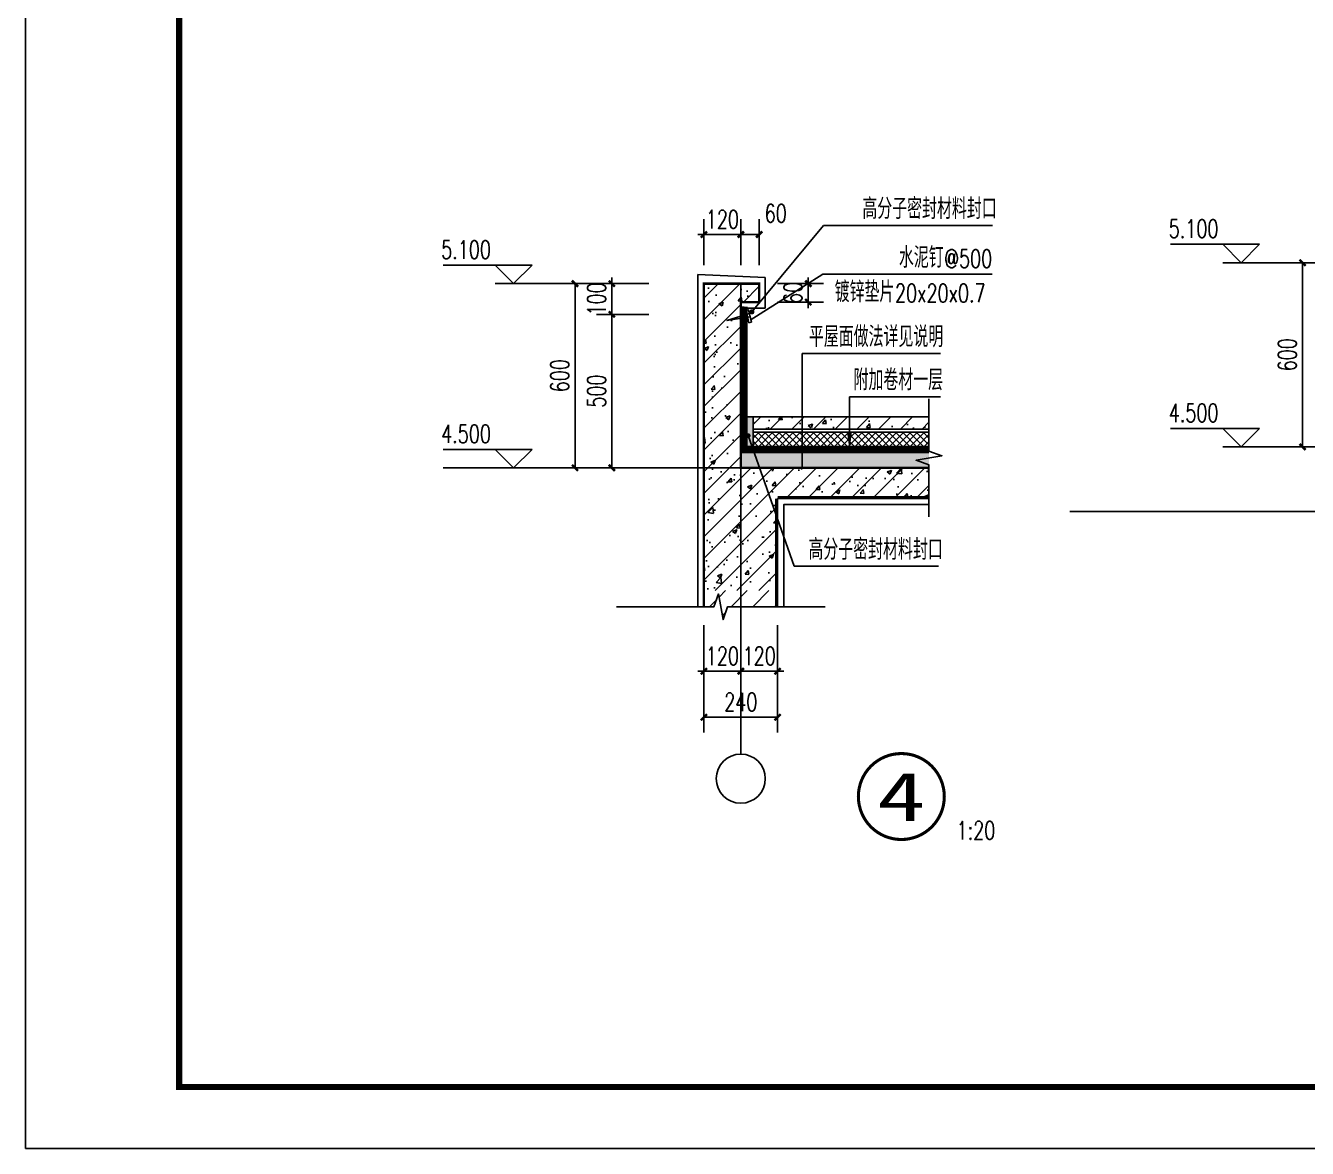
# Model space of a CAD drawing. Header units: millimetres. Extents: x 4279522 to 4437387, y 18981343 to 19528009.
# Drawn here: x 4422232 to 4426408, y 18983069 to 18986727 of the extents above; entities that cross this region are included whole.
import ezdxf
from ezdxf.enums import TextEntityAlignment as Align

# ---------------------------------------------------------------- set-up
doc = ezdxf.new("R2010")
doc.units = ezdxf.units.MM
doc.header["$LTSCALE"] = 1000
doc.header["$MEASUREMENT"] = 0
doc.linetypes.add('DASH', pattern=[0.35, 0.25, -0.1])
doc.linetypes.add('DOTE', pattern=[2.42, 2, -0.2, 0.02, -0.2])
doc.layers.get('Defpoints').update_dxf_attribs({"color": 1})
for name, color, linetype in [('0 - 填充', 251, 'Continuous'), ('AXIS', 145, 'Continuous'), ('AXIS_TEXT', 7, 'Continuous'), ('DIM_ELEV', 3, 'Continuous'), ('DIM_IDEN', 171, 'Continuous'), ('DIM_SYMB', 165, 'Continuous'), ('DOTE', 250, 'DOTE'), ('PUB_DIM', 161, 'Continuous'), ('PUB_TEXT', 7, 'Continuous'), ('PUB_WALL', 9, 'Continuous'), ('S_WALL', 11, 'Continuous'), ('SURFACE', 6, 'Continuous'), ('TK', 4, 'Continuous'), ('剖面线', 7, 'Continuous'), ('填充', 8, 'Continuous'), ('立面线条', 7, 'Continuous')]:
    doc.layers.add(name, color=color, linetype=linetype)
doc.styles.add('_TCH_DIM', font='SIMPLEX', dxfattribs={"bigfont": 'GBCBIG'})
doc.styles.add('_TCH_DIM_T3', font='SIMPLEX', dxfattribs={"width": 0.705882, "bigfont": 'GBCBIG'})
doc.styles.add('_TCH_LABEL', font='COMPLEX', dxfattribs={"bigfont": 'GBCBIG'})
doc.styles.add('COMPLEX', font='COMPLEX')
doc.styles.add('HT', font='simhei.ttf', dxfattribs={"width": 0.7})
doc.dimstyles.new('_TCH_ARCH&&20', dxfattribs={"dimtxt": 59.5, "dimasz": 20, "dimexe": 50, "dimexo": 60, "dimgap": 20, "dimtad": 1, "dimdec": 0, "dimzin": 0, "dimdsep": 46, "dimtxsty": '_TCH_DIM_T3', "dimblk": 'ARCHTICK', "dimcen": 0.09, "dimclrt": 7, "dimazin": 2, "dimtfac": 1, "dimtdec": 0, "dimtix": 1, "dimtmove": 2, "dimatfit": 3, "dimfxl": 0, "dimtolj": 1, "dimtzin": 0, "dimarcsym": 0})

# ---------------------------------------------------------------- blocks, each defined once
blk = doc.blocks.new('A$C2F155950')
blk.add_lwpolyline([(381, 144), (0, 117), (381, 91)])
blk.add_lwpolyline([(381, 0), (339, 0), (339, 204), (381, 204)], close=True)
at = {"layer": '填充', "const_width": 42.3}
blk.add_lwpolyline([(448, 162, -1), (406, 162, -1)], format="xyb", close=True, dxfattribs=at)
blk = doc.blocks.new('GeYuanFrame_10541767', base_point=(18.76, 4.34))
at = {"layer": 'TK'}
blk.add_lwpolyline([(18.76, 424.34), (612.76, 424.34), (612.76, 4.34), (18.76, 4.34), (18.76, 424.34)], dxfattribs=at)
at = {"layer": 'TK', "const_width": 1}
blk.add_lwpolyline([(602.76, 414.34), (43.76, 414.34), (43.76, 14.34), (602.76, 14.34)], close=True, dxfattribs=at)
blk = doc.blocks.new('_ArchTick')
at = {"color": 0, "linetype": 'ByBlock', "const_width": 0.4}
blk.add_lwpolyline([(-0.5, -0.5), (0.5, 0.5)], dxfattribs=at)
blk = doc.blocks.new('*D100')
at = {"layer": 'Defpoints', "color": 0}
for p in [(4424141.8, 18985786.4), (4424321.8, 18985786.4), (4424321.8, 18985286.4)]:
    blk.add_point(p, dxfattribs=at)
at = {"layer": 'PUB_DIM', "color": 0, "lineweight": -2}
for p, q in [((4424261.8, 18985786.4), (4424091.8, 18985786.4)), ((4424141.8, 18985286.4), (4424141.8, 18985786.4)), ((4424261.8, 18985286.4), (4424091.8, 18985286.4))]:
    blk.add_line(p, q, dxfattribs=at)
at = {"layer": 'PUB_DIM', "color": 0, "lineweight": -2, "xscale": 20, "yscale": 20, "zscale": 20}
for p, rotation in [((4424141.8, 18985786.4), 90), ((4424141.8, 18985286.4), 270)]:
    blk.add_blockref('_ArchTick', p, dxfattribs=dict(at, rotation=rotation))
at = {"layer": 'PUB_DIM', "color": 7, "insert": (4424092.1, 18985536.4), "char_height": 59.5, "attachment_point": 5, "rotation": 90, "style": '_TCH_DIM_T3'}
blk.add_mtext('\\A1;500', dxfattribs=at)
blk = doc.blocks.new('*D101')
at = {"layer": 'Defpoints', "color": 0}
for p in [(4424141.8, 18985886.4), (4424321.8, 18985886.4), (4424321.8, 18985786.4)]:
    blk.add_point(p, dxfattribs=at)
at = {"layer": 'PUB_DIM', "color": 0, "lineweight": -2}
for p, q in [((4424141.8, 18985886.4), (4424141.8, 18985906.4)), ((4424261.8, 18985886.4), (4424091.8, 18985886.4)), ((4424141.8, 18985786.4), (4424141.8, 18985886.4)), ((4424261.8, 18985786.4), (4424091.8, 18985786.4)), ((4424141.8, 18985786.4), (4424141.8, 18985766.4))]:
    blk.add_line(p, q, dxfattribs=at)
at = {"layer": 'PUB_DIM', "color": 0, "lineweight": -2, "xscale": 20, "yscale": 20, "zscale": 20}
for p, rotation in [((4424141.8, 18985886.4), 270), ((4424141.8, 18985786.4), 90)]:
    blk.add_blockref('_ArchTick', p, dxfattribs=dict(at, rotation=rotation))
at = {"layer": 'PUB_DIM', "color": 7, "insert": (4424092.1, 18985836.4), "char_height": 59.5, "attachment_point": 5, "rotation": 90, "style": '_TCH_DIM_T3'}
blk.add_mtext('\\A1;100', dxfattribs=at)
blk = doc.blocks.new('*D102')
at = {"layer": 'Defpoints', "color": 0}
for p in [(4424441.8, 18984833.8), (4424681.8, 18984833.8), (4424681.8, 18984473.8)]:
    blk.add_point(p, dxfattribs=at)
at = {"layer": 'PUB_DIM', "color": 0, "lineweight": -2}
for p, q in [((4424441.8, 18984773.8), (4424441.8, 18984423.8)), ((4424681.8, 18984773.8), (4424681.8, 18984423.8)), ((4424441.8, 18984473.8), (4424681.8, 18984473.8))]:
    blk.add_line(p, q, dxfattribs=at)
at = {"layer": 'PUB_DIM', "color": 0, "lineweight": -2, "xscale": 20, "yscale": 20, "zscale": 20, "rotation": 180}
blk.add_blockref('_ArchTick', (4424441.8, 18984473.8), dxfattribs=at)
at = {"layer": 'PUB_DIM', "color": 0, "lineweight": -2, "xscale": 20, "yscale": 20, "zscale": 20}
blk.add_blockref('_ArchTick', (4424681.8, 18984473.8), dxfattribs=at)
at = {"layer": 'PUB_DIM', "color": 7, "insert": (4424561.8, 18984523.5), "char_height": 59.5, "attachment_point": 5, "style": '_TCH_DIM_T3'}
blk.add_mtext('\\A1;240', dxfattribs=at)
blk = doc.blocks.new('*D103')
at = {"layer": 'Defpoints', "color": 0}
for p in [(4424441.8, 18984833.8), (4424561.8, 18984833.8), (4424561.8, 18984623.8)]:
    blk.add_point(p, dxfattribs=at)
at = {"layer": 'PUB_DIM', "color": 0, "lineweight": -2}
for p, q in [((4424441.8, 18984773.8), (4424441.8, 18984573.8)), ((4424561.8, 18984773.8), (4424561.8, 18984573.8)), ((4424441.8, 18984623.8), (4424421.8, 18984623.8)), ((4424441.8, 18984623.8), (4424561.8, 18984623.8)), ((4424561.8, 18984623.8), (4424581.8, 18984623.8))]:
    blk.add_line(p, q, dxfattribs=at)
at = {"layer": 'PUB_DIM', "color": 0, "lineweight": -2, "xscale": 20, "yscale": 20, "zscale": 20}
blk.add_blockref('_ArchTick', (4424441.8, 18984623.8), dxfattribs=at)
at = {"layer": 'PUB_DIM', "color": 0, "lineweight": -2, "xscale": 20, "yscale": 20, "zscale": 20, "rotation": 180}
blk.add_blockref('_ArchTick', (4424561.8, 18984623.8), dxfattribs=at)
at = {"layer": 'PUB_DIM', "color": 7, "insert": (4424501.8, 18984673.5), "char_height": 59.5, "attachment_point": 5, "style": '_TCH_DIM_T3'}
blk.add_mtext('\\A1;120', dxfattribs=at)
blk = doc.blocks.new('*D104')
at = {"layer": 'Defpoints', "color": 0}
for p in [(4424561.8, 18984833.8), (4424681.8, 18984833.8), (4424681.8, 18984623.8)]:
    blk.add_point(p, dxfattribs=at)
at = {"layer": 'PUB_DIM', "color": 0, "lineweight": -2}
for p, q in [((4424561.8, 18984773.8), (4424561.8, 18984573.8)), ((4424681.8, 18984773.8), (4424681.8, 18984573.8)), ((4424561.8, 18984623.8), (4424541.8, 18984623.8)), ((4424561.8, 18984623.8), (4424681.8, 18984623.8)), ((4424681.8, 18984623.8), (4424701.8, 18984623.8))]:
    blk.add_line(p, q, dxfattribs=at)
at = {"layer": 'PUB_DIM', "color": 0, "lineweight": -2, "xscale": 20, "yscale": 20, "zscale": 20}
blk.add_blockref('_ArchTick', (4424561.8, 18984623.8), dxfattribs=at)
at = {"layer": 'PUB_DIM', "color": 0, "lineweight": -2, "xscale": 20, "yscale": 20, "zscale": 20, "rotation": 180}
blk.add_blockref('_ArchTick', (4424681.8, 18984623.8), dxfattribs=at)
at = {"layer": 'PUB_DIM', "color": 7, "insert": (4424621.8, 18984673.5), "char_height": 59.5, "attachment_point": 5, "style": '_TCH_DIM_T3'}
blk.add_mtext('\\A1;120', dxfattribs=at)
blk = doc.blocks.new('*D105')
at = {"layer": 'Defpoints', "color": 0}
for p in [(4424021.8, 18985886.4), (4424321.8, 18985886.4), (4424321.8, 18985286.4)]:
    blk.add_point(p, dxfattribs=at)
at = {"layer": 'PUB_DIM', "color": 0, "lineweight": -2}
for p, q in [((4424261.8, 18985886.4), (4423971.8, 18985886.4)), ((4424021.8, 18985286.4), (4424021.8, 18985886.4)), ((4424261.8, 18985286.4), (4423971.8, 18985286.4))]:
    blk.add_line(p, q, dxfattribs=at)
at = {"layer": 'PUB_DIM', "color": 0, "lineweight": -2, "xscale": 20, "yscale": 20, "zscale": 20}
for p, rotation in [((4424021.8, 18985886.4), 90), ((4424021.8, 18985286.4), 270)]:
    blk.add_blockref('_ArchTick', p, dxfattribs=dict(at, rotation=rotation))
at = {"layer": 'PUB_DIM', "color": 7, "insert": (4423972.1, 18985586.4), "char_height": 59.5, "attachment_point": 5, "rotation": 90, "style": '_TCH_DIM_T3'}
blk.add_mtext('\\A1;600', dxfattribs=at)
blk = doc.blocks.new('*D106')
at = {"layer": 'Defpoints', "color": 0}
for p in [(4424621.8, 18985886.4), (4424781.8, 18985886.4), (4424621.8, 18985826.4)]:
    blk.add_point(p, dxfattribs=at)
at = {"layer": 'PUB_DIM', "color": 0, "lineweight": -2}
for p, q in [((4424781.8, 18985886.4), (4424781.8, 18985906.4)), ((4424681.8, 18985886.4), (4424831.8, 18985886.4)), ((4424781.8, 18985826.4), (4424781.8, 18985886.4)), ((4424681.8, 18985826.4), (4424831.8, 18985826.4)), ((4424781.8, 18985826.4), (4424781.8, 18985806.4))]:
    blk.add_line(p, q, dxfattribs=at)
at = {"layer": 'PUB_DIM', "color": 0, "lineweight": -2, "xscale": 20, "yscale": 20, "zscale": 20}
for p, rotation in [((4424781.8, 18985886.4), 270), ((4424781.8, 18985826.4), 90)]:
    blk.add_blockref('_ArchTick', p, dxfattribs=dict(at, rotation=rotation))
at = {"layer": 'PUB_DIM', "color": 7, "insert": (4424732.1, 18985856.4), "char_height": 59.5, "attachment_point": 5, "rotation": 90, "style": '_TCH_DIM_T3'}
blk.add_mtext('\\A1;60', dxfattribs=at)
blk = doc.blocks.new('*D107')
at = {"layer": 'Defpoints', "color": 0}
for p in [(4424561.8, 18986046.4), (4424441.8, 18985886.4), (4424561.8, 18985886.4)]:
    blk.add_point(p, dxfattribs=at)
at = {"layer": 'PUB_DIM', "color": 0, "lineweight": -2}
for p, q in [((4424441.8, 18985946.4), (4424441.8, 18986096.4)), ((4424561.8, 18985946.4), (4424561.8, 18986096.4)), ((4424441.8, 18986046.4), (4424421.8, 18986046.4)), ((4424441.8, 18986046.4), (4424561.8, 18986046.4)), ((4424561.8, 18986046.4), (4424581.8, 18986046.4))]:
    blk.add_line(p, q, dxfattribs=at)
at = {"layer": 'PUB_DIM', "color": 0, "lineweight": -2, "xscale": 20, "yscale": 20, "zscale": 20}
blk.add_blockref('_ArchTick', (4424441.8, 18986046.4), dxfattribs=at)
at = {"layer": 'PUB_DIM', "color": 0, "lineweight": -2, "xscale": 20, "yscale": 20, "zscale": 20, "rotation": 180}
blk.add_blockref('_ArchTick', (4424561.8, 18986046.4), dxfattribs=at)
at = {"layer": 'PUB_DIM', "color": 7, "insert": (4424501.8, 18986096.1), "char_height": 59.5, "attachment_point": 5, "style": '_TCH_DIM_T3'}
blk.add_mtext('\\A1;120', dxfattribs=at)
blk = doc.blocks.new('*D108')
at = {"layer": 'Defpoints', "color": 0}
for p in [(4424621.8, 18986046.4), (4424561.8, 18985886.4), (4424621.8, 18985886.4)]:
    blk.add_point(p, dxfattribs=at)
at = {"layer": 'PUB_DIM', "color": 0, "lineweight": -2}
for p, q in [((4424561.8, 18985946.4), (4424561.8, 18986096.4)), ((4424621.8, 18985946.4), (4424621.8, 18986096.4)), ((4424561.8, 18986046.4), (4424621.8, 18986046.4))]:
    blk.add_line(p, q, dxfattribs=at)
at = {"layer": 'PUB_DIM', "color": 0, "lineweight": -2, "xscale": 20, "yscale": 20, "zscale": 20, "rotation": 180}
blk.add_blockref('_ArchTick', (4424561.8, 18986046.4), dxfattribs=at)
at = {"layer": 'PUB_DIM', "color": 0, "lineweight": -2, "xscale": 20, "yscale": 20, "zscale": 20}
blk.add_blockref('_ArchTick', (4424621.8, 18986046.4), dxfattribs=at)
at = {"layer": 'PUB_DIM', "color": 7, "insert": (4424675.8, 18986115.4), "char_height": 59.5, "attachment_point": 5, "style": '_TCH_DIM_T3'}
blk.add_mtext('\\A1;60', dxfattribs=at)
blk = doc.blocks.new('*D114')
at = {"layer": 'Defpoints', "color": 0}
for p in [(4426392.1, 18985954.6), (4426692.1, 18985954.6), (4426692.1, 18985354.6)]:
    blk.add_point(p, dxfattribs=at)
at = {"layer": 'PUB_DIM', "color": 0, "lineweight": -2}
for p, q in [((4426632.1, 18985954.6), (4426342.1, 18985954.6)), ((4426392.1, 18985354.6), (4426392.1, 18985954.6)), ((4426632.1, 18985354.6), (4426342.1, 18985354.6))]:
    blk.add_line(p, q, dxfattribs=at)
at = {"layer": 'PUB_DIM', "color": 0, "lineweight": -2, "xscale": 20, "yscale": 20, "zscale": 20}
for p, rotation in [((4426392.1, 18985954.6), 90), ((4426392.1, 18985354.6), 270)]:
    blk.add_blockref('_ArchTick', p, dxfattribs=dict(at, rotation=rotation))
at = {"layer": 'PUB_DIM', "color": 7, "insert": (4426342.3, 18985654.6), "char_height": 59.5, "attachment_point": 5, "rotation": 90, "style": '_TCH_DIM_T3'}
blk.add_mtext('\\A1;600', dxfattribs=at)
blk = doc.blocks.new('_AXISO')
blk.add_circle((0, 0), 0.5)
at = {"layer": 'AXIS_TEXT', "style": 'COMPLEX', "width": 1.041667}
blk.add_attdef('A', text='', height=0.56, dxfattribs=at).set_placement((-0.25, -0.28), (0.25, -0.28), align=Align.FIT)

msp = doc.modelspace()

# ---------------------------------------------------------------- hatches: boundary and pattern name
h = msp.add_hatch()
h.set_pattern_fill('钢筋混凝土', color=256, scale=20, style=0)
h.set_pattern_definition([(45, (5598417.21, 18640165.537), (-35.355339, 35.355339), []), (50, (5598417.21, 18640165.54), (143.452037, -12.550427), [15, -165]), (355, (5598417.21, 18640165.54), (-27.750267, 150.438427), [12, -132]), (100.4514, (5598429.16, 18640164.49), (115.701876, 137.887908), [12.748038, -140.228422]), (46.1842, (5598417.21, 18640205.54), (213.44821, -33.103803), [22.5, -247.5]), (96.6356, (5598435, 18640202.78), (186.93254, 194.823574), [19.122058, -210.3426]), (351.1842, (5598417.2, 18640205.54), (186.93239, 194.82372), [18, -198]), (21, (5598437.21, 18640195.54), (119.38141, -80.523778), [15, -165]), (326, (5598437.21, 18640195.54), (48.663066, 145.030009), [12, -132]), (71.4514, (5598447.16, 18640188.83), (168.044526, 64.5061), [12.748038, -140.228422]), (37.5, (5598417.21, 18640165.537), (2.431971, 66.5787708), [0, -130.4, 0, -134, 0, -132.5]), (7.5, (5598417.21, 18640165.54), (52.6139075, 78.8823424), [0, -76.4, 0, -127.4, 0, -50.5]), (327.5, (5598372.61, 18640165.537), (106.7644872, -4.5109743), [0, -50, 0, -156, 0, -207]), (317.5, (5598352.61, 18640165.54), (116.637234, 20.0209965), [0, -65, 0, -103.6, 0, -147])])
h.paths.add_polyline_path([(4425174.9, 18985452.6), (4425174.9, 18985412.6), (4424601.8, 18985412.6), (4424601.8, 18985452.6)])
h = msp.add_hatch()
h.set_pattern_fill('ANSI37', color=256, scale=10, style=0)
h.set_pattern_definition([(45, (5598417.209, 18640165.537), (-11.22532015, 11.22532015), []), (135, (5598417.209, 18640165.537), (-11.22532015, -11.22532015), [])])
h.paths.add_polyline_path([(4425174.9, 18985402.6), (4425174.9, 18985356.4), (4424601.8, 18985356.4), (4424601.8, 18985402.6)])
h = msp.add_hatch()
h.set_pattern_fill('加气混凝土', color=256, scale=5, style=0)
h.set_pattern_definition([(7e-15, (5598434.91, 18640147.237), (30, 60), [0, -60]), (7e-15, (5598399.81, 18640139.137), (30, 60), [0, -60]), (7e-15, (5598419.31, 18640138.537), (30, 60), [0, -60]), (7e-15, (5598440.61, 18640156.237), (30, 60), [0, -60]), (7e-15, (5598415.71, 18640135.537), (30, 60), [0, -60]), (7e-15, (5598446.61, 18640194.037), (30, 60), [0, -60]), (7e-15, (5598428.31, 18640189.237), (30, 60), [0, -60]), (7e-15, (5598437.91, 18640181.737), (30, 60), [0, -60]), (7e-15, (5598389.01, 18640180.537), (30, 60), [0, -60]), (7e-15, (5598418.41, 18640177.837), (30, 60), [0, -60]), (7e-15, (5598407.01, 18640162.537), (30, 60), [0, -60]), (7e-15, (5598407.61, 18640140.037), (30, 60), [0, -60]), (7e-15, (5598430.11, 18640137.637), (30, 60), [0, -60]), (7e-15, (5598446.61, 18640164.037), (30, 60), [0, -60]), (7e-15, (5598390.51, 18640154.737), (30, 60), [0, -60]), (7e-15, (5598395.61, 18640164.937), (30, 60), [0, -60]), (7e-15, (5598419.01, 18640160.737), (30, 60), [0, -60]), (7e-15, (5598410.61, 18640152.037), (30, 60), [0, -60]), (7e-15, (5598405.81, 18640171.837), (30, 60), [0, -60]), (7e-15, (5598413.31, 18640194.337), (30, 60), [0, -60]), (7e-15, (5598392.91, 18640142.137), (30, 60), [0, -60]), (7e-15, (5598425.91, 18640182.037), (30, 60), [0, -60]), (7e-15, (5598398.01, 18640182.937), (30, 60), [0, -60]), (7e-15, (5598393.21, 18640190.737), (30, 60), [0, -60]), (130.601294, (5598442.923, 18640175.2513), (-149.999998343, 180.000000787), [2.6341554, -1103.7111]), (18.4349488, (5598438.637, 18640176.394), (149.99999945, 59.99999956), [2.710524, -376.76279]), (90, (5598438.637, 18640173.823), (30, 60), [2.5714284, -117.428565]), (161.565051, (5598441.209, 18640172.966), (-150.000000755, 59.99999553), [2.710524, -376.76279]), (53.1301023, (5598441.209, 18640172.966), (30.00000006, 59.99999997), [2.857143, -297.14285]), (135, (5598443.495, 18640142.394), (-30.00000363, 59.99999594), [2.424366, -167.28126]), (45, (5598440.066, 18640142.394), (29.9999998, 59.99999976), [2.424366, -167.28126]), (135, (5598441.78, 18640140.68), (-30.00000363, 59.99999594), [2.424366, -167.28126]), (45, (5598441.78, 18640140.68), (29.9999998, 59.99999976), [2.424366, -167.28126]), (116.565051, (5598414.64, 18640182.68), (-5.2e-06, 119.9999967), [3.1943826, -63.88765]), (180, (5598413.21, 18640185.537), (-30, 60), [3.4285716, -56.571425]), (63.434949, (5598408.35, 18640182.68), (3e-07, 119.9999994), [3.1943826, -63.88765]), (116.565051, (5598409.78, 18640179.823), (-5.2e-06, 119.9999967), [3.1943826, -63.88765]), (7e-15, (5598409.78, 18640179.82), (30, 60), [3.4285716, -56.571425]), (63.434949, (5598413.21, 18640179.823), (3e-07, 119.9999994), [3.1943826, -63.88765]), (107.102728, (5598437.2089, 18640162.3941), (-89.9999965592, 300.000000484), [3.8861346, -1628.29025]), (143.972626, (5598436.066, 18640166.1084), (-569.999992774, 419.999999525), [3.8861346, -812.202]), (180, (5598432.923, 18640168.394), (-30, 60), [3.7142856, -56.28571]), (36.0273733, (5598426.066, 18640166.1084), (569.999995788, 419.999995472), [3.8861346, -812.202]), (71.5650511, (5598424.923, 18640162.68), (90.00000046, 299.99999948), [3.6140316, -375.85928]), (107.102728, (5598426.066, 18640158.9656), (-89.9999965592, 300.000000484), [3.8861346, -1628.29025]), (143.972626, (5598429.209, 18640156.68), (-569.999992774, 419.999999525), [3.8861346, -812.202]), (7e-15, (5598429.21, 18640156.68), (30, 60), [3.7142856, -56.28571]), (36.0273733, (5598432.923, 18640156.68), (569.999995788, 419.999995472), [3.8861346, -812.202]), (71.5650511, (5598436.066, 18640158.966), (90.00000046, 299.99999948), [3.6140316, -375.85928]), (150.255118, (5598437.78, 18640190.394), (-90.000000213, 59.999999257), [2.303502, -481.43196]), (90, (5598435.78, 18640189.25), (30, 60), [2.2857144, -117.714275]), (29.7448813, (5598435.78, 18640189.251), (90.000000053, 59.99999972), [2.303502, -481.43196]), (116.565051, (5598423.78, 18640147.823), (-5.2e-06, 119.9999967), [3.1943826, -63.88765]), (168.690067, (5598422.352, 18640150.68), (-270.0000002, 59.999998494), [2.9137254, -608.96855]), (41.1859251, (5598417.2089, 18640149.2513), (749.999995456, 659.999994229), [3.0371844, -1272.5802]), (90, (5598417.21, 18640146.394), (30, 60), [2.857143, -117.14285]), (138.814074, (5598419.4946, 18640144.394), (-749.999986669, 660.0000042036), [3.0371844, -1272.5802]), (16.6992442, (5598419.4946, 18640144.394), (989.9999925516, 299.999996858), [2.982945, -1249.85375]), (60.9453959, (5598422.3517, 18640145.2513), (29.9999999204, 59.999999469), [2.9416086, -1232.53395]), (109.983106, (5598398.6374, 18640172.9656), (-150.000000565, 419.9999988885), [3.3442002, -1401.21975]), (155.556045, (5598397.4946, 18640176.1084), (-390.0000014866, 179.9999962603), [3.4522986, -1446.51315]), (24.4439547, (5598391.2089, 18640176.1084), (390.0000001945, 179.999999134), [3.4522986, -1446.51315]), (70.0168934, (5598390.066, 18640172.9656), (150.000000452, 419.999998958), [3.3442002, -1401.21975]), (109.983106, (5598391.2089, 18640169.8227), (-150.000000565, 419.9999988885), [3.3442002, -1401.21975]), (160.016893, (5598394.3517, 18640168.68), (-150.000000088, 59.999997267), [3.3442002, -698.93775]), (19.9831065, (5598394.3517, 18640168.68), (149.999999176, 59.999999905), [3.3442002, -698.93775]), (70.0168934, (5598397.4946, 18640169.8227), (150.000000452, 419.999998958), [3.3442002, -1401.21975]), (122.005383, (5598420.923, 18640167.537), (-30.000004026, 59.999996937), [2.6954232, -563.3434]), (18.4349488, (5598416.923, 18640168.966), (149.99999945, 59.99999956), [2.710524, -376.76279]), (90, (5598416.923, 18640166.394), (30, 60), [2.5714284, -117.428565]), (161.565051, (5598419.495, 18640165.537), (-150.000000755, 59.99999553), [2.710524, -376.76279]), (54.4623222, (5598419.4946, 18640165.537), (209.999999696, 299.999999551), [2.457807, -1029.82115]), (116.565051, (5598403.495, 18640152.966), (-5.2e-06, 119.9999967), [3.1943826, -63.88765]), (180, (5598402.066, 18640155.82), (-30, 60), [3.142857, -56.85714]), (59.0362434, (5598397.209, 18640152.9656), (30.000000098, 59.999999709), [3.3319728, -696.3822]), (120.963756, (5598398.923, 18640150.1084), (-30.0000041, 59.999997245), [3.3319728, -696.3822]), (7e-15, (5598398.923, 18640150.11), (30, 60), [3.142857, -56.85714]), (63.434949, (5598402.066, 18640150.11), (3e-07, 119.9999994), [3.1943826, -63.88765])])
h.paths.add_polyline_path([(4425174.9, 18985336.4), (4425174.9, 18985286.4), (4424561.8, 18985286.4), (4424561.8, 18985336.4)])
at = {"layer": '0 - 填充'}
h = msp.add_hatch(dxfattribs=at)
h.set_pattern_fill('钢筋混凝土', color=256, scale=20, style=0)
h.set_pattern_definition([(45, (5015433.08, 18993043.29), (-35.355339, 35.355339), []), (50, (5015433.08, 18993043.29), (143.452037, -12.550427), [15, -165]), (355, (5015433.08, 18993043.29), (-27.750267, 150.438427), [12, -132]), (100.4514, (5015445.03, 18993042.24), (115.701876, 137.88791), [12.748038, -140.228422]), (46.1842, (5015433.08, 18993083.29), (213.44821, -33.103803), [22.5, -247.5]), (96.6356, (5015450.87, 18993080.53), (186.93254, 194.823574), [19.12206, -210.3426]), (351.1842, (5015433.08, 18993083.3), (186.93239, 194.82372), [18, -198]), (21, (5015453.08, 18993073.29), (119.38141, -80.523778), [15, -165]), (326, (5015453.08, 18993073.29), (48.663066, 145.03001), [12, -132]), (71.4514, (5015463.03, 18993066.58), (168.044526, 64.5061), [12.748038, -140.228422]), (37.5, (5015433.08, 18993043.29), (2.431971, 66.5787708), [0, -130.4, 0, -134, 0, -132.5]), (7.5, (5015433.08, 18993043.29), (52.6139075, 78.882342), [0, -76.4, 0, -127.4, 0, -50.5]), (327.5, (5015388.48, 18993043.29), (106.764487, -4.5109743), [0, -50, 0, -156, 0, -207]), (317.5, (5015368.48, 18993043.29), (116.637234, 20.020996), [0, -65, 0, -103.6, 0, -147])])
h.paths.add_polyline_path([(4424441.8, 18985886.4), (4424441.8, 18984886.4), (4424681.8, 18984886.4), (4424681.8, 18985186.4), (4425174.9, 18985186.4), (4425174.9, 18985286.4), (4424561.8, 18985286.4), (4424561.8, 18985773.9), (4424516.9, 18985766.7), (4424561.8, 18985780.4), (4424561.8, 18985826.4), (4424621.8, 18985826.4), (4424621.8, 18985886.4)])
h = msp.add_hatch(dxfattribs=at)
h.set_pattern_fill('普通砖', color=256, scale=20, style=0)
h.set_pattern_definition([(45, (5052457.357, 18621113.926), (-35.3553532, 35.3553532), [])])
h.paths.add_polyline_path([(4424441.8, 18984833.8), (4424474.1, 18984833.8), (4424489.4, 18984875.8), (4424504.2, 18984791.8), (4424519.1, 18984833.8), (4424681.8, 18984833.8), (4424681.8, 18984886.4), (4424441.8, 18984886.4)])
at = {"layer": 'S_WALL'}
msp.add_hatch(color=256, dxfattribs=at).paths.add_polyline_path([(4424601.8, 18985452.6), (4424581.8, 18985452.6), (4424581.8, 18985356.4), (4424601.8, 18985356.4)])

# ---------------------------------------------------------------- linework, layer by layer
for p, q in [((4424564.8, 18985342.4), (4424564.8, 18985812)), ((4424570.8, 18985348.4), (4424570.8, 18985811.6)), ((4424573.8, 18985351.4), (4424573.8, 18985811.3)), ((4424579.8, 18985357.4), (4424579.8, 18985810.9))]:
    msp.add_line(p, q)
for centre in [(4424573.8, 18985348.4, 0), (4424576.8, 18985351.4, 0), (4424582.8, 18985357.4, 0), (4424567.8, 18985342.4, 0)]:
    msp.add_arc(centre, 3, 180, 270)
at = {"layer": 'AXIS'}
msp.add_line((4424561.8, 18984833.8), (4424561.8, 18984353.8), dxfattribs=at)
at = {"layer": 'DIM_ELEV'}
for p, q in [((4426252.1, 18986014.6), (4425962.1, 18986014.6)), ((4426192.1, 18985954.6), (4426132.1, 18986014.6)), ((4426192.1, 18985954.6), (4426252.1, 18986014.6)), ((4423881.8, 18985946.4), (4423591.8, 18985946.4)), ((4423821.8, 18985886.4), (4423761.8, 18985946.4)), ((4423821.8, 18985886.4), (4423881.8, 18985946.4)), ((4426392.1, 18985954.6), (4426132.1, 18985954.6)), ((4424021.8, 18985886.4), (4423761.8, 18985886.4)), ((4426252.1, 18985414.6), (4425962.1, 18985414.6)), ((4426192.1, 18985354.6), (4426132.1, 18985414.6)), ((4426192.1, 18985354.6), (4426252.1, 18985414.6)), ((4423881.8, 18985346.4), (4423591.8, 18985346.4)), ((4423821.8, 18985286.4), (4423761.8, 18985346.4)), ((4423821.8, 18985286.4), (4423881.8, 18985346.4)), ((4426392.1, 18985354.6), (4426132.1, 18985354.6)), ((4424021.8, 18985286.4), (4423761.8, 18985286.4))]:
    msp.add_line(p, q, dxfattribs=at)
at = {"layer": 'DIM_IDEN', "const_width": 10}
msp.add_lwpolyline([(4425224.9, 18984215.6, 1), (4424944.9, 18984215.6, 1)], format="xyb", close=True, dxfattribs=at)
at = {"layer": 'DIM_SYMB'}
msp.add_lwpolyline([(4424362.6, 18985940.3, 0, 0, 0), (4424481.8, 18985937.9, 21.3, 0, 0), (4424561.8, 18985936.4, 0, 0, 0)], format="xyseb", dxfattribs=at)
for points in [[(4425174.9, 18985510.9), (4425174.9, 18985341.1), (4425216.9, 18985325.8), (4425132.9, 18985311), (4425174.9, 18985296.1), (4425174.9, 18985126.4)], [(4424156.6, 18984833.8), (4424474.1, 18984833.8), (4424489.4, 18984875.8), (4424504.2, 18984791.8), (4424519.1, 18984833.8), (4424836.6, 18984833.8)]]:
    msp.add_lwpolyline(points, dxfattribs=at)
at = {"layer": 'DOTE'}
for p, q in [((4424561.8, 18984833.8), (4424561.8, 18985886.4)), ((4423591.8, 18985286.4), (4425174.9, 18985286.4)), ((4425633.8, 18985144.2), (4427346.9, 18985144.2))]:
    msp.add_line(p, q, dxfattribs=at)
at = {"layer": 'PUB_DIM'}
for p, q in [((4424597.7, 18985794.6), (4424830.9, 18986075.8)), ((4424830.9, 18986075.8), (4425381.8, 18986075.8)), ((4424592.5, 18985767.2), (4424829.5, 18985916.9)), ((4424829.5, 18985916.9), (4425380.3, 18985916.9)), ((4424761.9, 18985286.4), (4424761.9, 18985658.7)), ((4424761.9, 18985658.7), (4425212.8, 18985658.7)), ((4424916, 18985342.4), (4424916, 18985518.1)), ((4424916, 18985518.1), (4425212.8, 18985518.1)), ((4424585.8, 18985391.2), (4424735.9, 18984965.6)), ((4424735.9, 18984965.6), (4425205.9, 18984965.6))]:
    msp.add_line(p, q, dxfattribs=at)
at = {"layer": 'PUB_DIM', "const_width": 8}
for points in [[(4424595.2, 18985791.5, 1), (4424600.3, 18985797.6, 1)], [(4424584.5, 18985394.9, 1), (4424587.1, 18985387.4, 1)]]:
    msp.add_lwpolyline(points, format="xyb", close=True, dxfattribs=at)
at = {"layer": 'PUB_DIM'}
msp.add_lwpolyline([(4424916, 18985342.4, 0, 16, 0), (4424916, 18985402.4, 0, 0, 0)], format="xyseb", dxfattribs=at)
at = {"layer": 'PUB_WALL', "const_width": 8}
for points in [[(4424441.8, 18984833.8), (4424441.8, 18985886.4), (4424621.8, 18985886.4), (4424621.8, 18985826.4), (4424561.8, 18985826.4), (4424561.8, 18985286.4), (4425174.9, 18985286.4)], [(4424677.8, 18984833.8), (4424677.8, 18985186.4)], [(4425174.9, 18985190.4), (4424681.8, 18985190.4)]]:
    msp.add_lwpolyline(points, dxfattribs=at)
at = {"layer": 'S_WALL'}
for p, q in [((4424621.8, 18985886.4), (4424441.8, 18985886.4)), ((4424441.8, 18984833.8), (4424441.8, 18985886.4)), ((4424621.8, 18985886.4), (4424621.8, 18985826.4)), ((4424561.8, 18985826.4), (4424561.8, 18985286.4)), ((4424621.8, 18985826.4), (4424561.8, 18985826.4)), ((4425174.9, 18985286.4), (4424561.8, 18985286.4)), ((4425174.9, 18985186.4), (4424681.8, 18985186.4)), ((4424681.8, 18984833.8), (4424681.8, 18985186.4))]:
    msp.add_line(p, q, dxfattribs=at)
at = {"layer": 'SURFACE'}
for p, q in [((4424641.8, 18985906.4), (4424421.8, 18985916.1)), ((4424421.8, 18984833.8), (4424421.8, 18985916.1)), ((4424641.8, 18985806.4), (4424641.8, 18985906.4)), ((4424561.8, 18985806.4), (4424641.8, 18985806.4))]:
    msp.add_line(p, q, dxfattribs=at)
msp.add_lwpolyline([(4424701.8, 18984833.8), (4424701.8, 18985166.4), (4425174.9, 18985166.4)], dxfattribs=at)
at = {"layer": '剖面线'}
msp.add_line((4424581.8, 18985356.4), (4424581.8, 18985810.8), dxfattribs=at)
at = {"layer": '剖面线', "linetype": 'DASH', "ltscale": 0.2, "const_width": 6, "elevation": 0}
for points in [[(4425174.9, 18985342.4), (4424570.8, 18985342.4, -0.050092), (4424570.2, 18985342.4, -0.35672), (4424567.8, 18985345.4), (4424567.8, 18985811.8)], [(4424576.8, 18985811.1), (4424576.8, 18985354.4), (4424576.8, 18985354.4, 0.414214), (4424579.8, 18985351.4), (4425174.9, 18985351.4)]]:
    msp.add_lwpolyline(points, format="xyb", dxfattribs=at)
at = {"layer": '立面线条'}
for p, q in [((4424601.8, 18985452.6), (4425174.9, 18985452.6)), ((4424601.8, 18985412.6), (4425174.9, 18985412.6)), ((4424601.8, 18985402.6), (4425174.9, 18985402.6)), ((4424573.8, 18985345.4), (4425174.9, 18985345.4)), ((4424576.8, 18985348.4), (4425174.9, 18985348.4)), ((4424581.8, 18985356.4), (4425174.9, 18985356.4)), ((4424582.8, 18985354.4), (4425174.9, 18985354.4)), ((4424561.8, 18985336.4), (4425174.9, 18985336.4)), ((4424567.8, 18985339.4), (4425174.9, 18985339.4))]:
    msp.add_line(p, q, dxfattribs=at)
at = {"layer": '立面线条', "elevation": 0}
msp.add_lwpolyline([(4424601.8, 18985452.6), (4424581.8, 18985452.6), (4424581.8, 18985356.4), (4424601.8, 18985356.4)], close=True, dxfattribs=at)

# ---------------------------------------------------------------- block references
at = {"xscale": 20, "yscale": 20, "zscale": 20}
msp.add_blockref('GeYuanFrame_10541767', (4422232, 18983069.4), dxfattribs=at)
at = {"linetype": 'Continuous', "extrusion": (0, 0, -1), "xscale": -0.2000000006664556, "yscale": 0.1999999999534339, "zscale": -0.2, "rotation": 346.9347089042196}
msp.add_blockref('A$C2F155950', (-4424522.2, 18985743.8, 0), dxfattribs=at)
at = {"layer": 'AXIS', "xscale": 160, "yscale": 160, "zscale": 160}
msp.add_blockref('_AXISO', (4424561.8, 18984273.8), dxfattribs=at)

# ---------------------------------------------------------------- texts
at = {"layer": 'PUB_TEXT', "style": '_TCH_DIM'}
for s, p in [('高分子密封材料封口', (4424958, 18986096.8)), ('水泥钉', (4425076.9, 18985937.9)), ('镀锌垫片', (4424867.7, 18985825.9)), ('平屋面做法详见说明', (4424783.9, 18985679.7)), ('附加卷材一层', (4424929.1, 18985539.1)), ('高分子密封材料封口', (4424782.2, 18984986.6))]:
    msp.add_text(s, height=67.52, dxfattribs=at).set_placement(p)
at = {"layer": 'PUB_TEXT', "width": 0.705882}
for s, style, p in [('5.100', '_TCH_DIM', (4425956.1, 18986035.6)), ('5.100', '_TCH_DIM', (4423585.8, 18985967.4)), ('@500', '_TCH_DIM', (4425224.3, 18985937.9)), ('20x20x0.7', '_TCH_DIM', (4425064.3, 18985825.9)), ('4.500', '_TCH_DIM', (4425956.1, 18985435.6)), ('4.500', '_TCH_DIM', (4423585.8, 18985367.4)), ('1:20', '_TCH_LABEL', (4425264.9, 18984075.6))]:
    msp.add_text(s, height=59.5, dxfattribs=dict(at, style=style)).set_placement(p)
at = {"layer": 'PUB_TEXT', "style": 'HT', "width": 1.986607}
msp.add_text('4', height=158.4, dxfattribs=at).set_placement((4425005.7, 18984136.4), (4425164.1, 18984136.4), align=Align.FIT)

# ---------------------------------------------------------------- dimensions: what is measured, and where the dimension line sits
at = {"layer": 'PUB_DIM'}
dim = msp.add_linear_dim(base=(4424621.8, 18986046.4), p1=(4424561.8, 18985886.4), p2=(4424621.8, 18985886.4), angle=0, dimstyle='_TCH_ARCH&&20', dxfattribs=at)
dim.commit()
dim.dimension.update_dxf_attribs({"geometry": '*D108', "text_midpoint": (4424675.8, 18986115.4), "dimtype": 129})
for p1, p2, distance, picture, middle in [((4424441.8, 18985886.4), (4424561.8, 18985886.4), 160, '*D107', (4424501.8, 18986096.1)), ((4426692.1, 18985354.6), (4426692.1, 18985954.6), 300, '*D114', (4426342.3, 18985654.6)), ((4424321.8, 18985286.4), (4424321.8, 18985886.4), 300, '*D105', (4423972.1, 18985586.4)), ((4424321.8, 18985786.4), (4424321.8, 18985886.4), 180, '*D101', (4424092.1, 18985836.4)), ((4424621.8, 18985826.4), (4424621.8, 18985886.4), -160, '*D106', (4424732.1, 18985856.4)), ((4424321.8, 18985286.4), (4424321.8, 18985786.4), 180, '*D100', (4424092.1, 18985536.4)), ((4424441.8, 18984833.8), (4424561.8, 18984833.8), -210, '*D103', (4424501.8, 18984673.5)), ((4424441.8, 18984833.8), (4424681.8, 18984833.8), -360, '*D102', (4424561.8, 18984523.5)), ((4424561.8, 18984833.8), (4424681.8, 18984833.8), -210, '*D104', (4424621.8, 18984673.5))]:
    dim = msp.add_aligned_dim(p1=p1, p2=p2, distance=distance, dimstyle='_TCH_ARCH&&20', dxfattribs=at)
    dim.commit()
    dim.dimension.update_dxf_attribs({"geometry": picture, "text_midpoint": middle})

doc.saveas('drawing.dxf')
